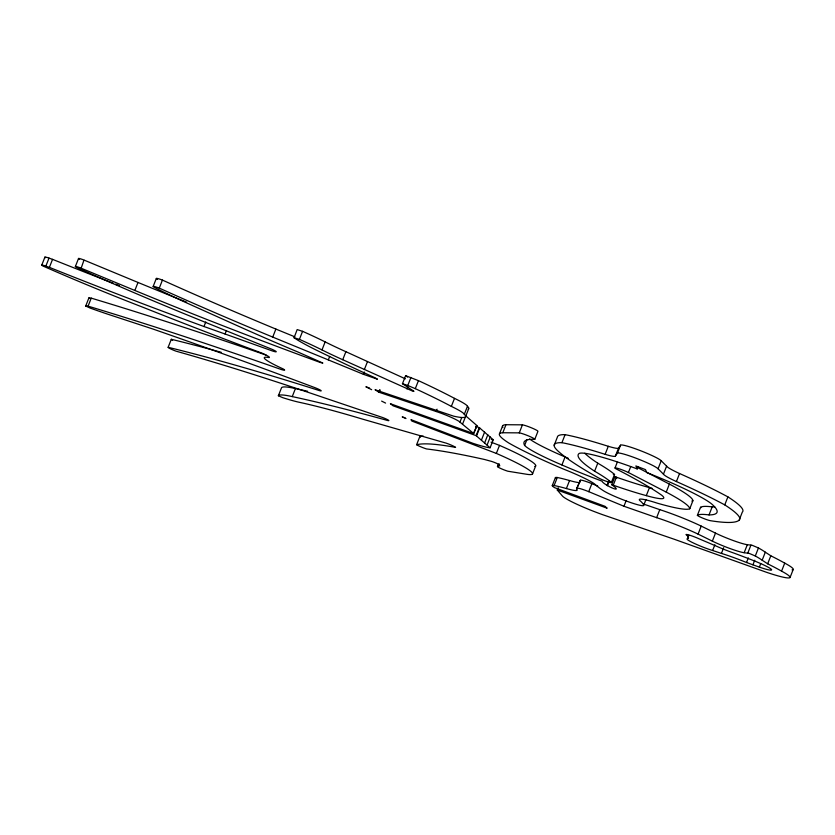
<?xml version="1.0" encoding="UTF-8"?>
<svg xmlns="http://www.w3.org/2000/svg" width="835" height="835" viewBox="0 0 835 835"><rect width="100%" height="100%" fill="white"/><g stroke="black" fill="none" stroke-linecap="round" stroke-linejoin="round"><path stroke-width="1.25" d="M41.75 265.133L44.913 257.117M221.15 352.276A626.093 63.272 21.5 0 0 171.311 339.281L168.148 347.297A626.093 63.272 21.5 0 1 319.742 390.707A6.513 0.658 21.5 0 0 320.65 390.3A6.513 0.658 21.5 0 0 315.119 387.732L314.701 387.576A758.284 76.632 21.5 0 0 152.711 328.948L111.963 315.567A97.758 9.884 21.5 0 1 89.95 308L85.608 305.975L88.082 306.153A696.15 70.349 21.5 0 1 281.238 369.508A8.642 0.877 21.5 0 0 283.065 368.882A39.308 3.977 21.5 0 1 268.964 357.568A13.527 1.367 21.5 0 0 262.19 353.215A567.904 57.385 21.5 0 1 144.476 307.875A262.294 26.511 21.5 0 1 42.815 265.958A6.148 0.616 21.5 0 1 45.852 266.115L49.014 258.099L52.553 259.351A540.203 54.588 21.5 0 0 113.195 283.222M45.852 266.115L49.39 267.367L52.553 259.351M75.38 266.49L78.532 258.474M468.195 409.181A71.747 7.254 21.5 0 0 467.464 406.29A35.414 3.58 21.5 0 0 454.511 398.368A161.52 16.324 21.5 0 0 418.45 380.645L405.622 375.677L402.46 383.693L413.962 391.291L412.626 391.124L342.736 359.718A91.881 9.289 21.5 0 1 321.997 349.917A97.309 9.832 21.5 0 0 299.421 339.354L294.066 337.757A88.082 8.903 21.5 0 0 319.106 351.452A373.6 37.752 21.5 0 0 375.186 377.848L377.451 379.215L363.382 374.289L272.732 337.089A468.445 47.344 21.5 0 1 159.276 288.117A6.816 0.689 21.5 0 0 153.431 286.363A6.816 0.689 21.5 0 0 155.832 288.117A131.304 13.266 21.5 0 0 189.211 304.055L237.15 325.619A301.153 30.436 21.5 0 0 297.959 352.026L322.863 363.058L320.296 362.484A501.334 50.664 21.5 0 1 134.852 290.465L81.152 268.212L83.991 260.061A5.187 0.522 21.5 0 0 79.148 258.464A5.187 0.522 21.5 0 0 79.596 259.267M85.744 305.934L88.896 297.907L91.245 298.137A696.15 70.349 21.5 0 1 266.094 355.094M88.082 306.153L91.245 298.137M134.852 290.465L138.005 282.449L84.314 260.196M153.17 286.457L156.322 278.431M159.276 288.117L162.439 280.09A468.445 47.344 21.5 0 0 275.884 329.073L294.818 336.818M49.39 267.367A540.203 54.588 21.5 0 0 203.98 326.516L205.786 321.934M203.98 326.516L225.043 334L226.389 330.556M272.732 337.089L275.884 329.073M294.066 337.757L297.177 329.575L302.583 331.328A97.309 9.832 21.5 0 1 325.149 341.891A91.881 9.289 21.5 0 0 345.888 351.702L405.382 378.829M299.421 339.354L302.583 331.328M423.251 436.089A362.421 36.625 21.5 0 0 419.765 436.695L416.613 444.721A362.421 36.625 21.5 0 1 455.586 447.393A7.348 0.741 21.5 0 0 446.255 443.166L362.766 419.191A299.452 30.258 21.5 0 0 298.554 402.126A55.736 5.636 21.5 0 1 282.752 397.669L278.368 395.759L281.552 387.701A81.172 8.204 21.5 0 1 295.413 388.567A719.238 72.687 21.5 0 1 307.593 391.26M278.399 395.727L278.368 395.759A81.172 8.204 21.5 0 1 292.26 396.594L295.413 388.567M321.997 349.917L325.149 341.891M328.332 359.854L329.689 356.42M342.736 359.718L345.888 351.702M364.352 369.561L367.515 361.534M363.382 374.289L364.279 372.003M465.794 415.903L476.921 425.568L473.758 433.595L459.939 422.103A17.608 1.774 21.5 0 0 436.173 411.509L378.954 392.231L379.643 389.83M379.215 392.325L380.113 390.029M467.464 406.29L464.302 414.306A35.414 3.58 21.5 0 0 451.349 406.394A161.52 16.324 21.5 0 0 415.298 388.661L407.783 385.478L410.935 377.451M406.958 389.006L407.856 386.72M415.298 388.661L418.45 380.645M436.173 411.509L437.07 409.213M451.349 406.394L454.511 398.368M459.939 422.103L461.745 417.521M462.632 423.93L468.654 408.837M475.626 426.309L479.29 427.624L493.255 439.753L490.093 447.769L476.127 435.651L393.066 405.8L390.394 403.722L473.487 433.532L476.921 425.568M476.127 435.651L479.29 427.624M476.514 435.974L479.676 427.958M481.43 440.128L484.592 432.112M484.655 442.832L487.807 434.805M487.097 445.003L490.26 436.976M499.476 433.866L502.639 425.84M645.956 499.539L643.702 505.269A22.722 2.296 21.5 0 1 627.158 501.324A22.722 2.296 21.5 0 1 603.1 490.521A144.559 14.612 21.5 0 1 594.666 484.029A36.531 3.695 21.5 0 0 564.136 469.343A103.383 10.448 21.5 0 1 508.891 443.072A106.014 10.709 21.5 0 1 502.806 432.749L505.968 424.723L522.428 424.838A8.726 0.887 21.5 0 1 531.571 427.864A8.726 0.887 21.5 0 1 537.949 431.288L534.797 439.304A238.142 24.069 21.5 0 0 524.62 445.431A58.575 5.918 21.5 0 0 561.913 464.97A93.29 9.425 21.5 0 0 602.014 481.148C603.298 484.947 625.655 494.79 611.752 484.686L614.904 476.67L616.397 477.192A93.249 9.425 21.5 0 0 649.463 487.609A58.575 5.918 21.5 0 0 652.125 488.329M498.38 464.343L497.472 466.629A7.129 0.72 21.5 0 0 507.795 471.211L527.083 474.332A60.37 6.106 21.5 0 0 496.345 453.415L499.507 445.389L491.053 442.153M497.472 466.629L499.194 463.863M502.806 432.749L519.266 432.864L522.428 424.838M524.62 445.431L526.875 439.701M532.511 473.936L535.673 465.92M554.179 445.232L557.342 437.216A174.776 17.66 21.5 0 1 565.076 434.659A139.654 14.111 21.5 0 1 608.287 446.297A27.586 2.787 21.5 0 0 618.652 447.821L620.53 445.222A21.981 2.223 21.5 0 1 639.725 450.389A21.981 2.223 21.5 0 1 661.216 460.774L666.601 466.139A27.576 2.787 21.5 0 0 679.554 473.529A139.633 14.111 21.5 0 1 727.901 496.867A174.776 17.66 21.5 0 1 742.305 512.126L739.152 520.153A296.477 29.956 21.5 0 1 710.564 520.716A7.431 0.751 21.5 0 1 703.049 518.253A7.431 0.751 21.5 0 1 697.382 515.31L700.544 507.294A149.246 15.082 21.5 0 1 712.182 506.897A214.188 21.647 21.5 0 0 714.718 506.782M584.782 453.228A214.188 21.647 21.5 0 0 597.777 463.185A149.225 15.082 21.5 0 1 614.529 474.437L611.377 482.453A7.431 0.751 21.5 0 1 606.523 481.377A7.431 0.751 21.5 0 1 598.591 477.944A296.488 29.966 21.5 0 1 557.843 450.89A174.776 17.66 21.5 0 1 561.924 442.675L565.076 434.659M552.269 485.584L555.432 477.568M561.913 464.97L565.076 456.943A58.575 5.918 21.5 0 1 529.505 438.928M643.681 504.11L659.786 509.642A40.257 4.071 21.5 0 1 701.233 526.102L715.511 533.106A21.71 2.192 21.5 0 0 747.325 544.691L752.241 545.318L758.462 547.948A65.819 6.649 21.5 0 1 765.319 552.185L770.82 555.797A99.428 10.051 21.5 0 1 784.723 563.124L781.57 571.14A41.896 4.238 21.5 0 1 766.196 572.184L674.367 539.295L602.995 514.809A33.995 3.434 21.5 0 1 562.477 496.063L557.269 490.02L607.16 508.223L605.02 506.313L554.837 487.755A18.161 1.837 21.5 0 1 554.127 485.532L557.289 477.505A76.643 7.745 21.5 0 1 569.553 480.522A32.899 3.33 21.5 0 0 579.793 482.473M557.269 490.02L558.177 487.723M554.127 485.532A76.643 7.745 21.5 0 1 566.391 488.538L569.553 480.522M566.391 488.538A32.899 3.33 21.5 0 0 576.526 489.018L580.409 480.219A10.688 1.075 21.5 0 1 591.879 483.632L597.756 486.064M576.526 489.018L580.409 480.219M611.377 482.453A149.225 15.082 21.5 0 0 594.614 471.211L597.777 463.185M577.256 488.245A10.688 1.075 21.5 0 1 588.727 491.658L591.879 483.632M561.913 442.675A139.654 14.111 21.5 0 1 605.125 454.323L608.287 446.297M605.125 454.323A27.586 2.787 21.5 0 0 615.489 455.837L618.652 447.821M615.489 455.837L617.378 453.248L620.53 445.222M607.003 485.511L608.809 480.929M607.442 485.709L609.247 481.127M615.009 467.997L617.263 462.266M611.752 484.686L613.245 485.208L616.397 477.192M637.356 467.433L669.388 484.091A106.035 10.719 21.5 0 1 692.893 500.749L689.731 508.765A106.035 10.719 21.5 0 0 666.236 492.118L628.4 472.506L630.665 466.775M594.614 471.211A214.188 21.647 21.5 0 1 579.177 453.468A77.864 7.87 21.5 0 1 607.755 458.885A70.307 7.108 21.5 0 1 635.644 468.341L637.199 468.915L638.097 466.629M588.727 491.658L623.943 506.25L626.198 500.52M613.245 485.208A93.249 9.425 21.5 0 0 646.3 495.625L649.463 487.609M739.152 520.153A174.776 17.66 21.5 0 0 724.749 504.883A139.633 14.111 21.5 0 0 676.402 481.555A27.576 2.787 21.5 0 1 663.449 474.165L658.053 468.79L661.216 460.774M663.449 474.155L666.601 466.139M666.236 492.118L669.388 484.091M623.943 506.25L656.634 517.658L659.786 509.642M676.402 481.555L679.554 473.529M687.518 538.711A77.979 7.88 21.5 0 0 685.963 534.546A9.571 0.971 21.5 0 1 699.344 538.919L716.774 546.33A23.557 2.38 21.5 0 0 733.85 553.073A93.28 9.425 21.5 0 1 752.21 560.066A20.332 2.056 21.5 0 1 771.289 569.282A20.332 2.056 21.5 0 1 759.349 567.122L746.521 562.508A36.97 3.737 21.5 0 0 721.43 553.417L712.631 550.505A17.41 1.764 21.5 0 1 693.948 543.251A17.41 1.764 21.5 0 1 687.518 538.711L688.875 535.266M781.57 571.14A99.428 10.051 21.5 0 0 767.657 563.813L762.167 560.212A65.819 6.649 21.5 0 0 755.299 555.974L749.078 553.344L744.162 552.707A21.71 2.192 21.5 0 1 712.349 541.132L698.07 534.118L701.233 526.102M697.382 515.31A149.246 15.082 21.5 0 1 709.019 514.913L712.182 506.897M724.749 504.883L727.901 496.867M712.349 541.132L715.511 533.106M712.631 550.505L714.885 544.775M721.43 553.417L723.694 547.687M744.162 552.707L747.325 544.691M747.805 553.041L750.968 545.025M746.521 562.508L748.327 557.926M755.299 555.974L758.462 547.948M752.93 564.815L754.736 560.233M759.349 567.122L760.706 563.677M762.167 560.212L765.319 552.185M767.657 563.813L770.82 555.797M790.046 577.517L793.198 569.491M402.46 383.693L407.783 385.478M88.896 297.907L89.648 298.565M498.297 466.149L499.768 465.836L499.403 464.886A5.417 0.543 21.5 0 0 495.541 462.872A5.417 0.543 21.5 0 0 490.114 461.014L484.488 459.48A609.623 61.602 21.5 0 0 426.508 448.938A7.139 0.72 21.5 0 1 416.613 444.721M371.648 389.695L365.876 386.762L369.592 388.087M405.998 418.554L402.219 416.926L404.975 417.75M225.043 334L272.419 350.971A7.598 0.772 21.5 0 0 276.249 351.681A7.598 0.772 21.5 0 0 271.772 349.207L203.114 321.392A379.977 38.4 21.5 0 1 77.906 268.004A5.187 0.522 21.5 0 1 75.609 266.438A5.187 0.522 21.5 0 1 80.838 268.087L81.152 268.212M496.345 453.415L411.853 421.049L410.966 419.64L472.725 443.239A37.178 3.757 21.5 0 0 490.093 447.769M378.735 392.126L375.061 389.747L453.697 416.174A71.747 7.254 21.5 0 0 464.302 414.306M405.622 375.677L407.616 377.117M385.582 403.086L381.626 401.103M614.904 476.67L616.752 478.351M637.199 468.915L635.894 465.951L645.486 469.614L646.801 472.589A70.338 7.108 21.5 0 1 677.54 485.542A77.864 7.87 21.5 0 1 711.921 504.183A214.188 21.647 21.5 0 1 709.019 514.913M168.148 347.297A7.035 0.71 21.5 0 0 175.997 351.159A537.886 54.358 21.5 0 1 319.377 396.134L382.628 417.521A5.897 0.595 21.5 0 1 388.306 420.089A5.897 0.595 21.5 0 1 387.148 420.381A719.238 72.687 21.5 0 0 292.26 396.594M628.4 472.506A8.736 0.887 21.5 0 0 618.182 468.498A8.736 0.887 21.5 0 0 615.792 468.727A238.09 24.058 21.5 0 1 661.748 495.249A58.575 5.918 21.5 0 1 646.3 495.625M519.266 432.864A8.726 0.887 21.5 0 1 528.409 435.891A8.726 0.887 21.5 0 1 534.797 439.304M689.731 508.765A103.373 10.448 21.5 0 1 657.061 503.098A36.531 3.695 21.5 0 0 639.662 500.374A144.518 14.602 21.5 0 1 643.702 505.269M656.634 517.658A40.257 4.071 21.5 0 1 698.07 534.118M617.378 453.248A21.981 2.223 21.5 0 1 636.573 458.415A21.981 2.223 21.5 0 1 658.053 468.79M555.786 478.246A18.161 1.837 21.5 0 1 557.289 477.505M579.688 481.002A32.899 3.33 21.5 0 1 580.054 481.377M784.733 563.124A41.896 4.238 21.5 0 1 792.989 569.71M792.603 569.856A41.896 4.238 21.5 0 1 792.05 569.929M493.255 439.753A37.178 3.757 21.5 0 1 491.272 439.492M499.507 445.389A60.37 6.106 21.5 0 1 534.817 466.441M420.36 437.07A7.139 0.72 21.5 0 1 419.765 436.705M172.615 340.304A7.035 0.71 21.5 0 1 171.311 339.281M45.581 257.712A6.148 0.616 21.5 0 1 49.014 258.099M119.269 285.57A540.203 54.588 21.5 0 1 115.627 284.161M186.581 302.145A501.334 50.664 21.5 0 1 138.005 282.449M157.523 279.349A6.816 0.689 21.5 0 1 157.293 279.224M156.604 278.775A6.816 0.689 21.5 0 1 162.439 280.09M692.883 500.749A103.373 10.448 21.5 0 1 691.85 501.073M502.889 427.572A106.014 10.709 21.5 0 1 505.968 424.723M568.374 458.363A93.29 9.425 21.5 0 1 565.076 456.943M614.539 474.437A7.431 0.751 21.5 0 1 613.297 474.447M700.92 507.649A7.431 0.751 21.5 0 1 700.544 507.294"/></g></svg>
